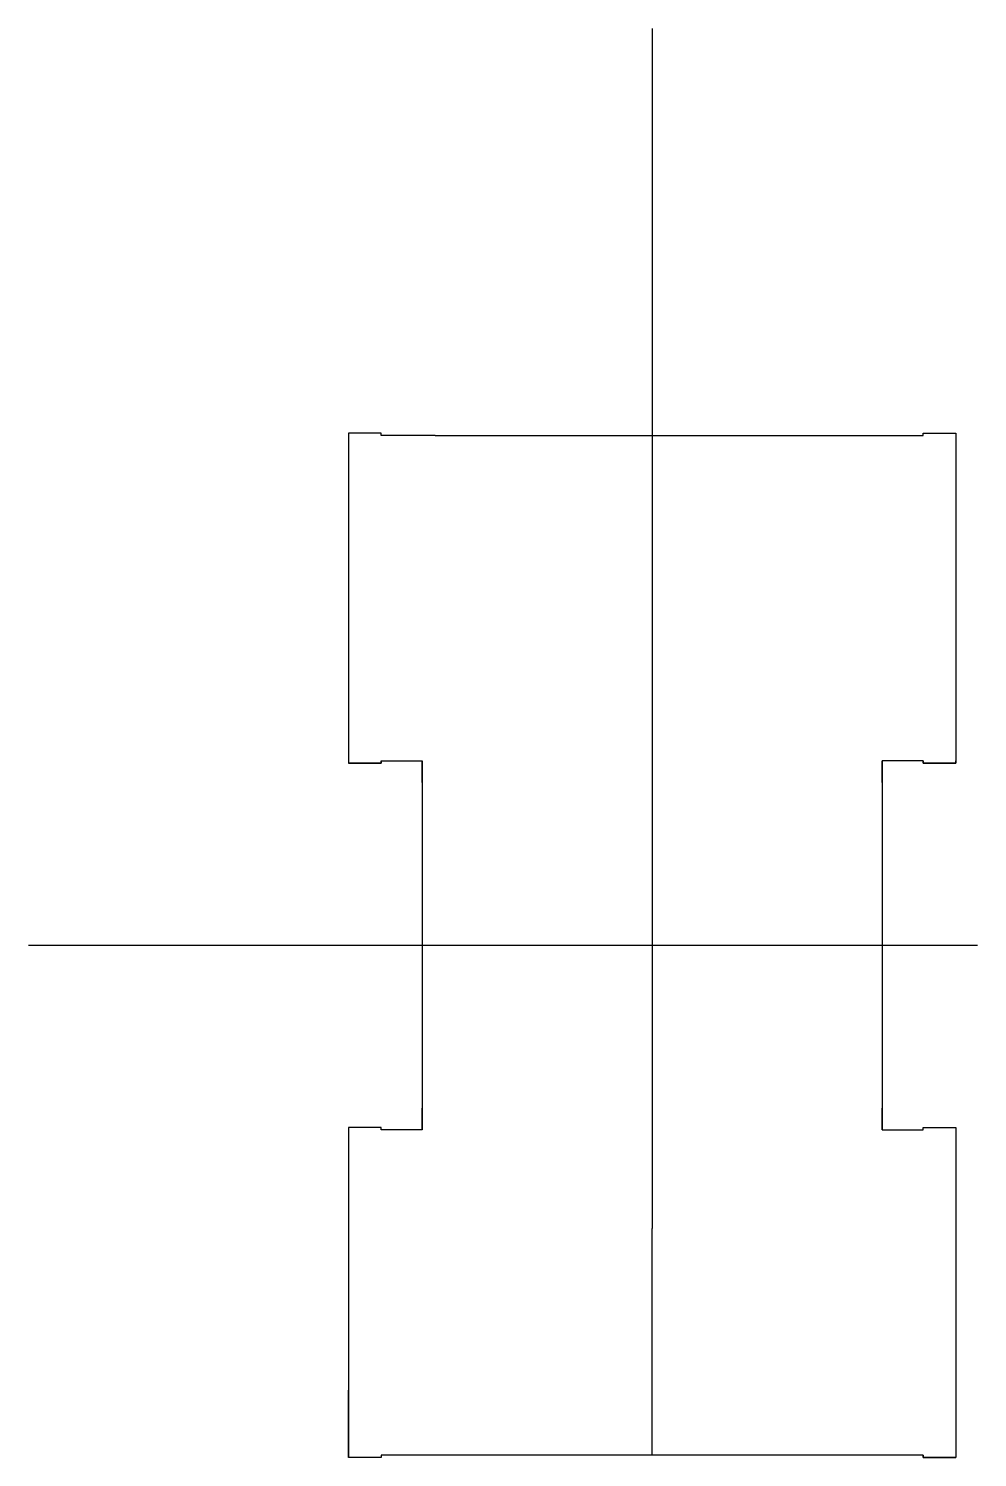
# Model space of a CAD drawing. Header units: inches. Extents: x -0.94 to 1.25, y -2.36 to 0.94.
import ezdxf

# ---------------------------------------------------------------- set-up
doc = ezdxf.new("R2010")
doc.units = ezdxf.units.IN
doc.header["$MEASUREMENT"] = 0

msp = doc.modelspace()

# ---------------------------------------------------------------- linework, layer by layer
for p, q in [((0.502, 0.94125), (0.502, -1.83455)), ((-0.1255, 0.00502), (-0.2008, 0.00502)), ((-0.2008, 0.00502), (-0.2008, -0.75802)), ((-0.1255, 0.00502), (-0.2008, 0.00502)), ((-0.2008, 0.00502), (-0.2008, -0.75802)), ((-0.1255, 0), (-0.1255, 0.00502)), ((-0.1255, 0), (-0.1255, 0.00502)), ((0, 0), (-0.1255, 0)), ((0, 0), (-0.1255, 0)), ((0, 0), (1.004, 0)), ((0, 0), (1.004, 0)), ((1.004, 0), (1.1295, 0)), ((1.004, 0), (1.1295, 0)), ((1.1295, 0.00502), (1.2048, 0.00502)), ((1.1295, 0), (1.1295, 0.00502)), ((1.1295, 0.00502), (1.2048, 0.00502)), ((1.1295, 0), (1.1295, 0.00502)), ((1.2048, 0.00502), (1.2048, 0)), ((1.2048, 0.00502), (1.2048, 0)), ((1.2048, 0), (1.2048, -0.753)), ((1.2048, 0), (1.2048, -0.753)), ((-0.1255, -0.75802), (-0.2008, -0.75802)), ((-0.1255, -0.75802), (-0.2008, -0.75802)), ((-0.1255, -0.753), (-0.1255, -0.75802)), ((-0.1255, -0.753), (-0.0305, -0.753)), ((-0.1255, -0.753), (-0.1255, -0.75802)), ((-0.1255, -0.753), (-0.0305, -0.753)), ((-0.0305, -0.753), (-0.0305, -1.6064)), ((-0.0305, -0.753), (-0.0305, -1.6064)), ((-0.0305, -0.8032), (-0.0305, -0.753)), ((-0.0305, -0.8032), (-0.0305, -0.753)), ((1.0345, -0.753), (1.0345, -1.6064)), ((1.1295, -0.753), (1.0345, -0.753)), ((1.0345, -0.753), (1.0345, -1.6064)), ((1.1295, -0.753), (1.0345, -0.753)), ((1.0345, -0.8032), (1.0345, -0.753)), ((1.1295, -0.753), (1.1295, -0.75802)), ((1.1295, -0.753), (1.1295, -0.75802)), ((1.1295, -0.75802), (1.2048, -0.75802)), ((1.1295, -0.75802), (1.2048, -0.75802)), ((1.2048, -0.75802), (1.2048, -0.753)), ((1.2048, -0.75802), (1.2048, -0.753)), ((1.255, -1.1797), (-0.94125, -1.1797)), ((-0.0305, -1.6064), (-0.0305, -1.5562)), ((-0.0305, -1.6064), (-0.0305, -1.5562)), ((1.0345, -1.6064), (1.0345, -1.5562)), ((-0.1255, -1.60138), (-0.2008, -1.60138)), ((-0.2008, -1.60138), (-0.2008, -2.3594)), ((-0.2008, -1.60138), (-0.2008, -2.3594)), ((-0.1255, -1.60138), (-0.2008, -1.60138)), ((-0.2008, -1.60138), (-0.2008, -2.3594)), ((-0.2008, -1.60138), (-0.2008, -2.3594)), ((-0.2008, -1.6064), (-0.2008, -1.757)), ((-0.1255, -1.6064), (-0.1255, -1.60138)), ((-0.1255, -1.6064), (-0.1255, -1.60138)), ((-0.0305, -1.6064), (-0.1255, -1.6064)), ((-0.0305, -1.6064), (-0.1255, -1.6064)), ((1.0345, -1.6064), (1.1295, -1.6064)), ((1.0345, -1.6064), (1.1295, -1.6064)), ((1.1295, -1.60138), (1.2048, -1.60138)), ((1.1295, -1.6064), (1.1295, -1.60138)), ((1.1295, -1.60138), (1.2048, -1.60138)), ((1.1295, -1.6064), (1.1295, -1.60138)), ((1.2048, -1.60138), (1.2048, -2.36442)), ((1.2048, -1.60138), (1.2048, -2.36442)), ((-0.2008, -1.8072), (-0.2008, -1.9578)), ((0.502, -2.3594), (0.502, -1.83455)), ((-0.2008, -2.008), (-0.2008, -2.1586)), ((-0.2008, -2.2088), (-0.2008, -2.36442)), ((-0.2008, -2.2088), (-0.2008, -2.36442)), ((-0.1255, -2.36442), (-0.2008, -2.36442)), ((-0.1255, -2.36442), (-0.2008, -2.36442)), ((-0.1255, -2.3594), (-0.1255, -2.36442)), ((1.1295, -2.3594), (-0.1255, -2.3594)), ((-0.1255, -2.3594), (-0.1255, -2.36442)), ((1.1295, -2.3594), (-0.1255, -2.3594)), ((1.1295, -2.3594), (1.1295, -2.36442)), ((1.1295, -2.3594), (1.1295, -2.36442)), ((1.1295, -2.36442), (1.2048, -2.36442)), ((1.1295, -2.36442), (1.2048, -2.36442))]:
    msp.add_line(p, q)
for points in [[(-0.1255, 0), (-0.1255, 0.00502), (-0.2008, 0.00502), (-0.2008, -0.75802), (-0.1255, -0.75802), (-0.1255, -0.753), (-0.0305, -0.753)], [(0, 0), (1.004, 0), (1.1295, 0), (1.1295, 0.00502), (1.2048, 0.00502), (1.2048, 0), (1.2048, -0.753), (1.2048, -0.75802), (1.1295, -0.75802), (1.1295, -0.753), (1.0345, -0.753)], [(1.0345, -1.6064), (1.1295, -1.6064), (1.1295, -1.60138), (1.2048, -1.60138), (1.2048, -2.36442), (1.1295, -2.36442), (1.1295, -2.3594), (-0.1255, -2.3594), (-0.1255, -2.36442), (-0.2008, -2.36442), (-0.2008, -2.2088)], [(-0.0305, -1.6064), (-0.1255, -1.6064), (-0.1255, -1.60138), (-0.2008, -1.60138), (-0.2008, -2.3594)]]:
    msp.add_lwpolyline(points)

doc.saveas('drawing.dxf')
